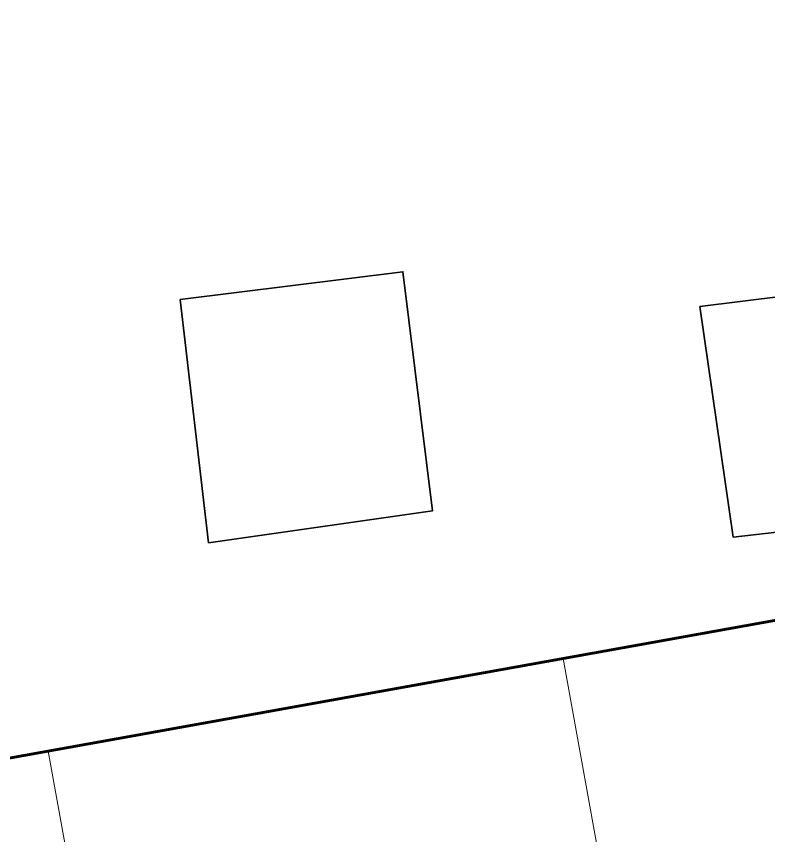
# Model space of a CAD drawing. Header units: millimetres. Extents: x -47 to 2833, y -462 to 688.
# Drawn here: x 458.88 to 480.8, y 87.62 to 111.48 of the extents above; entities that cross this region are included whole.
import ezdxf

# ---------------------------------------------------------------- set-up
doc = ezdxf.new("R2010")
doc.units = ezdxf.units.MM
doc.header["$LTSCALE"] = 0.1
doc.header["$MEASUREMENT"] = 0
doc.layers.add('BOUNDRY', color=140, linetype='Continuous', lineweight=18)
doc.layers.add('BUILT UP', color=1, linetype='Continuous', lineweight=35)

msp = doc.modelspace()

# ---------------------------------------------------------------- linework, layer by layer
at = {"layer": 'BOUNDRY', "color": 140, "lineweight": 60}
msp.add_line((436.54735, 85.89087), (578.76491, 111.47913), dxfattribs=at)
at = {"layer": 'BOUNDRY', "color": 140}
for p, q in [((474.81511, 92.77614), (479.67241, 65.77963)), ((459.80611, 90.07567), (464.66341, 63.07916))]:
    msp.add_line(p, q, dxfattribs=at)
at = {"layer": 'BUILT UP', "color": 1}
for points in [[(463.65157, 103.23676), (470.14242, 104.04016), (471.00518, 97.07295), (464.47687, 96.14503), (463.65157, 103.23676)], [(478.79377, 103.03229), (484.98561, 103.79333), (485.7905, 96.99893), (479.771, 96.30832), (478.79377, 103.03229)]]:
    msp.add_lwpolyline(points, dxfattribs=at)

doc.saveas('drawing.dxf')
